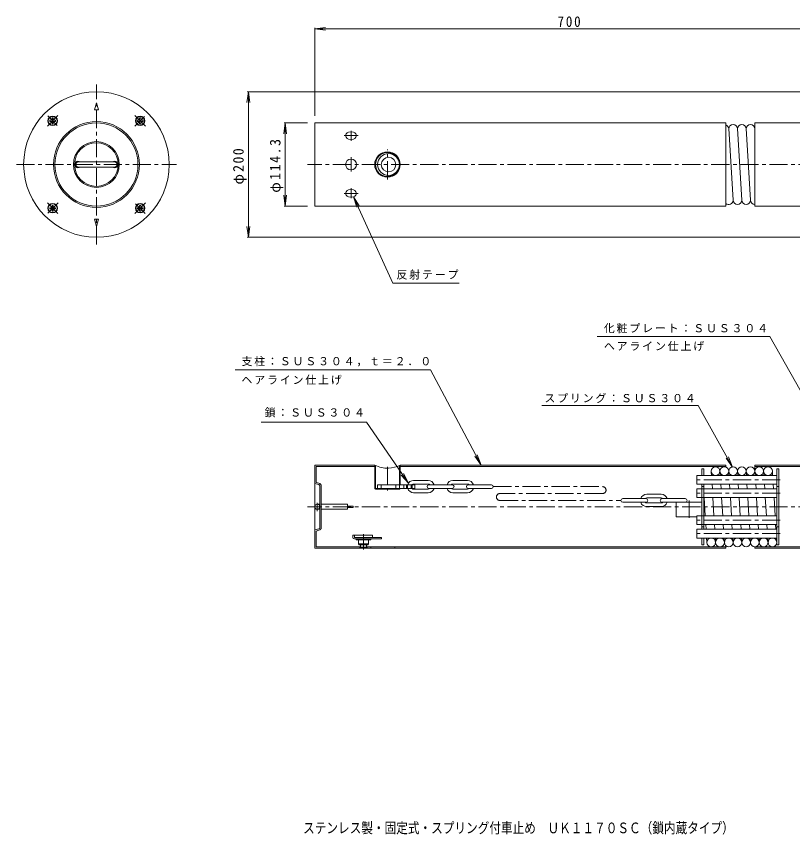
# Model space of a CAD drawing. Units: millimetres, scale not verified. Extents: x -789 to 919, y -676 to 453.
# Drawn here: x -789 to 278, y -676 to 449 of the extents above; entities that cross this region are included whole.
import ezdxf
from ezdxf.enums import TextEntityAlignment as Align

# ---------------------------------------------------------------- set-up
doc = ezdxf.new("R2010")
doc.units = ezdxf.units.MM
doc.header["$LTSCALE"] = 5
doc.linetypes.add('CHAIN1', pattern=[8, 5, -1, 1, -1])
doc.linetypes.add('DASHED1', pattern=[1.8, 1.2, -0.6])
for name, color, linetype, lineweight in [('0-0_通り芯', 3, 'Continuous', 9), ('0-3_建具', 3, 'Continuous', 9), ('0-4_その他', 7, 'Continuous', 9), ('0-5_寸法', 7, 'Continuous', 9), ('0-9', 2, 'Continuous', 9), ('0-D', 7, 'Continuous', 9), ('0-E', 7, 'Continuous', 9)]:
    doc.layers.add(name, color=color, linetype=linetype, lineweight=lineweight)
doc.layers.add('0-F', color=2, linetype='Continuous')
doc.styles.add('ＭＳ ゴシック', font='')
doc.styles.get('ＭＳ ゴシック').set_extended_font_data('MS Gothic')

msp = doc.modelspace()

# ---------------------------------------------------------------- linework, layer by layer
at = {"layer": '0-0_通り芯', "linetype": 'CHAIN1'}
for p, q in [((-678.919, 135.236), (-678.919, 355.236)), ((-746.303, 298.06), (-731.747, 312.616)), ((-745.887, 312.205), (-732.711, 299.029)), ((-626.226, 297.929), (-613.05, 311.105)), ((-626.095, 312.621), (-611.539, 298.065)), ((-338.223, 285.236), (-319.193, 285.236)), ((-328.919, 291.536), (-328.919, 277.944)), ((-278.919, 224.801), (-278.919, 265.672)), ((-328.919, 255.406), (-328.919, 235.471)), ((-788.919, 245.236), (-568.919, 245.236)), ((591.082, 245.236), (-388.918, 245.236)), ((-338.223, 205.236), (-319.193, 205.236)), ((-328.919, 198.936), (-328.919, 212.529)), ((-731.743, 177.852), (-746.298, 192.408)), ((-731.634, 192.521), (-745.585, 178.57)), ((-611.534, 192.412), (-626.09, 177.857)), ((-611.802, 178.12), (-624.978, 191.296)), ((-278.919, -170.271), (-278.919, -202.681)), ((591.082, -225.135), (-388.919, -225.135))]:
    msp.add_line(p, q, dxfattribs=at)
at = {"layer": '0-0_通り芯'}
for p, q in [((-738.273, 301.34), (-738.273, 304.59)), ((-622.814, 304.59), (-619.564, 304.59)), ((-378.919, 188.086), (-378.919, 302.386)), ((-378.919, 302.386), (186.081, 302.386)), ((186.081, 188.087), (186.081, 302.386)), ((226.081, 302.386), (226.081, 188.087)), ((226.081, 302.386), (321.082, 302.386)), ((-703.919, 248.736), (-653.919, 248.736)), ((-653.919, 241.736), (-703.919, 241.736)), ((-735.023, 185.882), (-738.273, 185.882)), ((-619.564, 189.132), (-619.564, 185.882)), ((186.081, 188.086), (-378.919, 188.086)), ((321.082, 188.086), (226.081, 188.086)), ((-378.919, -167.985), (-296.418, -167.985)), ((-378.919, -282.285), (-378.919, -167.985)), ((-261.419, -167.985), (186.081, -167.985)), ((186.081, -167.985), (186.081, -170.478)), ((226.081, -167.985), (581.081, -167.985)), ((226.081, -167.985), (226.081, -176.135)), ((-376.919, -191.69), (-376.919, -169.985)), ((-376.919, -169.985), (-296.418, -169.985)), ((-261.419, -169.985), (186.081, -169.985)), ((226.081, -169.985), (581.081, -169.985)), ((-378.919, -193.225), (-373.401, -194.703)), ((-373.031, -192.735), (-376.919, -191.69)), ((-371.919, -253.635), (-371.919, -196.635)), ((-369.919, -196.635), (-369.919, -253.635)), ((-378.919, -257.046), (-373.401, -255.567)), ((-373.031, -257.536), (-376.919, -258.58)), ((-376.919, -258.58), (-376.919, -280.285)), ((-376.919, -280.285), (-315.919, -280.285)), ((-316.919, -280.285), (-316.919, -282.285)), ((-307.919, -280.285), (186.081, -280.285)), ((-306.919, -282.285), (-306.919, -280.285)), ((-301.919, -280.285), (-301.919, -282.285)), ((-268.919, -282.285), (-268.919, -280.285)), ((186.081, -278.608), (186.081, -282.285)), ((226.081, -280.135), (226.081, -282.285)), ((226.081, -280.285), (581.081, -280.285)), ((186.081, -282.285), (-378.919, -282.285)), ((581.081, -282.285), (226.081, -282.285))]:
    msp.add_line(p, q, dxfattribs=at)
for points in [[(-678.919, 330.236), (-676.239, 320.236), (-681.598, 320.236)], [(-321.419, 285.236), (-322.21, 287.373), (-323.615, 288.614), (-325.564, 289.509), (-328.919, 290.013), (-332.273, 289.509), (-334.222, 288.614), (-335.627, 287.373), (-336.419, 285.236), (-335.627, 282.629), (-334.222, 281.114), (-332.273, 280.022), (-328.919, 279.407), (-325.564, 280.022), (-323.615, 281.114), (-322.21, 282.629)], [(-336.419, 205.236), (-335.627, 203.1), (-334.222, 201.859), (-332.273, 200.964), (-328.919, 200.459), (-325.564, 200.964), (-323.615, 201.859), (-322.21, 203.1), (-321.419, 205.236), (-322.21, 207.844), (-323.615, 209.358), (-325.564, 210.451), (-328.919, 211.066), (-332.273, 210.451), (-334.222, 209.358), (-335.627, 207.844)], [(-678.919, 160.236), (-676.239, 170.236), (-681.598, 170.236)]]:
    msp.add_lwpolyline(points, close=True, dxfattribs=at)
for points in [[(-739.773, 306.09), (-743.023, 306.09), (-743.023, 304.59), (-739.773, 304.59)], [(-738.273, 306.09), (-738.273, 309.34), (-739.773, 309.34), (-739.773, 306.09)], [(-739.773, 304.59), (-739.773, 301.34), (-738.273, 301.34)], [(-738.273, 304.59), (-735.023, 304.59), (-735.023, 306.09), (-738.273, 306.09)], [(-619.564, 306.09), (-622.814, 306.09), (-622.814, 304.59)], [(-618.064, 306.09), (-618.064, 309.34), (-619.564, 309.34), (-619.564, 306.09)], [(-619.564, 304.59), (-619.564, 301.34), (-618.064, 301.34), (-618.064, 304.59)], [(-618.064, 304.59), (-614.814, 304.59), (-614.814, 306.09), (-618.064, 306.09)], [(-739.773, 185.882), (-743.023, 185.882), (-743.023, 184.382), (-739.773, 184.382)], [(-738.273, 185.882), (-738.273, 189.132), (-739.773, 189.132), (-739.773, 185.882)], [(-739.773, 184.382), (-739.773, 181.132), (-738.273, 181.132), (-738.273, 184.382)], [(-738.273, 184.382), (-735.023, 184.382), (-735.023, 185.882)], [(-619.564, 185.882), (-622.814, 185.882), (-622.814, 184.382), (-619.564, 184.382)], [(-618.064, 185.882), (-618.064, 189.132), (-619.564, 189.132)], [(-619.564, 184.382), (-619.564, 181.132), (-618.064, 181.132), (-618.064, 184.382)], [(-618.064, 184.382), (-614.814, 184.382), (-614.814, 185.882), (-618.064, 185.882)]]:
    msp.add_lwpolyline(points, dxfattribs=at)
for centre, radius in [((-678.919, 245.236), 100), ((-739.023, 305.34), 6.5), ((-739.023, 305.34), 6), ((-678.919, 245.236), 59), ((-618.814, 305.34), 6.5), ((-618.814, 305.34), 6), ((-678.919, 245.236), 57.15), ((-678.919, 245.236), 31.5), ((-678.919, 245.236), 30), ((-278.919, 245.236), 17.5), ((-328.919, 245.236), 7.5), ((-739.023, 185.132), 6.5), ((-618.814, 185.132), 6.5), ((-739.023, 185.132), 6), ((-618.814, 185.132), 6)]:
    msp.add_circle(centre, radius, dxfattribs=at)
for centre, radius, start, end in [((-703.919, 245.236), 4.5, 51.05756, 308.94243), ((-703.919, 245.236), 3.5, 90, 270), ((-653.919, 245.236), 4.5, 231.05756, 128.94243), ((-653.919, 245.236), 3.5, 270, 90), ((-373.919, -196.635), 2, 0, 75), ((-373.919, -196.635), 4, 0, 77.17656), ((-373.919, -253.635), 2, 285, 0), ((-373.919, -253.635), 4, 282.82343, 0)]:
    msp.add_arc(centre, radius, start, end, dxfattribs=at)
at = {"layer": '0-3_建具'}
for p, q in [((196.083, 196.388), (190.07, 294.603)), ((208.083, 196.388), (202.07, 294.603)), ((220.083, 196.388), (214.07, 294.603)), ((153.081, -182.135), (153.081, -172.953)), ((166.459, -182.135), (166.146, -177.018)), ((178.083, -175.983), (178.07, -175.768)), ((178.459, -182.135), (178.146, -177.018)), ((190.083, -175.983), (190.07, -175.768)), ((190.459, -182.135), (190.146, -177.018)), ((202.083, -175.983), (202.07, -175.768)), ((202.459, -182.135), (202.146, -177.018)), ((214.083, -175.983), (214.07, -175.768)), ((214.459, -182.135), (214.146, -177.018)), ((226.083, -175.983), (226.07, -175.768)), ((226.46, -182.135), (226.146, -177.018)), ((238.083, -175.983), (238.07, -175.768)), ((238.459, -182.135), (238.146, -177.018)), ((250.46, -182.135), (250.07, -175.768)), ((259.081, -172.953), (256.081, -172.953)), ((256.081, -277.318), (256.081, -172.953)), ((259.081, -172.953), (259.081, -277.318)), ((146.081, -182.135), (146.081, -194.135)), ((256.081, -182.135), (146.081, -182.135)), ((256.081, -194.135), (146.081, -194.135)), ((146.081, -200.635), (146.081, -212.635)), ((153.081, -200.635), (146.081, -200.635)), ((153.081, -256.135), (153.081, -194.135)), ((156.081, -197.485), (153.081, -197.485)), ((156.081, -256.135), (156.081, -194.135)), ((256.081, -200.635), (156.081, -200.635)), ((167.592, -200.635), (167.194, -194.135)), ((179.592, -200.635), (179.194, -194.135)), ((191.592, -200.635), (191.194, -194.135)), ((203.592, -200.635), (203.194, -194.135)), ((215.592, -200.635), (215.194, -194.135)), ((227.592, -200.635), (227.194, -194.135)), ((239.592, -200.635), (239.194, -194.135)), ((251.592, -200.635), (251.194, -194.135)), ((259.081, -197.485), (256.081, -197.485)), ((153.081, -212.635), (146.081, -212.635)), ((256.081, -212.635), (156.081, -212.635)), ((157.857, -237.635), (156.327, -212.635)), ((169.857, -237.635), (168.327, -212.635)), ((181.857, -237.635), (180.327, -212.635)), ((193.857, -237.635), (192.327, -212.635)), ((205.857, -237.635), (204.327, -212.635)), ((217.857, -237.635), (216.326, -212.635)), ((229.857, -237.635), (228.327, -212.635)), ((241.858, -237.635), (240.327, -212.635)), ((253.857, -237.635), (252.327, -212.635)), ((146.081, -249.635), (146.081, -237.635)), ((153.081, -237.635), (146.081, -237.635)), ((256.081, -237.635), (156.081, -237.635)), ((153.081, -249.635), (146.081, -249.635)), ((146.081, -268.135), (146.081, -256.135)), ((256.081, -256.135), (146.081, -256.135)), ((156.081, -252.785), (153.081, -252.785)), ((256.081, -249.635), (156.081, -249.635)), ((158.99, -256.135), (158.592, -249.635)), ((170.99, -256.135), (170.592, -249.635)), ((182.99, -256.135), (182.592, -249.635)), ((194.99, -256.135), (194.592, -249.635)), ((206.99, -256.135), (206.592, -249.635)), ((218.99, -256.135), (218.592, -249.635)), ((230.99, -256.135), (230.592, -249.635)), ((242.99, -256.135), (242.592, -249.635)), ((254.99, -256.135), (254.592, -249.635)), ((259.081, -252.785), (256.081, -252.785)), ((256.081, -268.135), (146.081, -268.135)), ((153.081, -277.318), (153.081, -268.135)), ((156.081, -277.318), (156.081, -268.135)), ((160.07, -273.768), (159.725, -268.135)), ((172.07, -273.768), (171.725, -268.135)), ((184.069, -273.768), (183.725, -268.135)), ((196.07, -273.768), (195.725, -268.135)), ((208.07, -273.768), (207.725, -268.135)), ((220.07, -273.768), (219.725, -268.135)), ((232.07, -273.768), (231.725, -268.135)), ((244.07, -273.768), (243.725, -268.135)), ((256.07, -273.768), (255.725, -268.135)), ((156.081, -277.318), (153.081, -277.318)), ((259.081, -277.318), (256.081, -277.318))]:
    msp.add_line(p, q, dxfattribs=at)
at = {"layer": '0-3_建具', "color": 7}
for p, q in [((-296.418, -199.985), (-296.418, -167.985)), ((-295.419, -168.483), (-295.419, -199.985)), ((-262.419, -168.483), (-262.419, -199.985)), ((-261.419, -194.985), (-261.419, -167.985)), ((-295.419, -199.985), (-241.418, -199.985)), ((-262.419, -200.985), (-295.419, -200.985)), ((-283.919, -200.985), (-283.919, -199.985))]:
    msp.add_line(p, q, dxfattribs=at)
at = {"layer": '0-3_建具', "linetype": 'CHAIN1'}
for p, q in [((260.857, -188.135), (144.031, -188.135)), ((260.857, -206.635), (144.031, -206.635)), ((260.857, -243.635), (144.031, -243.635)), ((260.857, -262.135), (144.031, -262.135))]:
    msp.add_line(p, q, dxfattribs=at)
at = {"layer": '0-3_建具', "linetype": 'DASHED1'}
for p, q in [((156.081, -200.635), (153.081, -200.635)), ((156.081, -212.635), (153.081, -212.635)), ((156.081, -237.635), (153.081, -237.635)), ((156.081, -249.635), (153.081, -249.635))]:
    msp.add_line(p, q, dxfattribs=at)
at = {"layer": '0-3_建具'}
msp.add_lwpolyline([(156.081, -182.135), (156.081, -172.953), (153.081, -172.953)], dxfattribs=at)
at = {"layer": '0-3_建具', "color": 7}
msp.add_circle((-278.919, 245.236), 16.5, dxfattribs=at)
at = {"layer": '0-3_建具'}
for centre in [(172.081, -176.135), (184.081, -176.135), (196.081, -176.135), (208.081, -176.135), (220.081, -176.135), (232.081, -176.135), (244.081, -176.135), (166.081, -274.135), (178.081, -274.135), (190.081, -274.135), (202.081, -274.135), (214.081, -274.135), (226.081, -274.135), (238.081, -274.135), (250.081, -274.135)]:
    msp.add_circle(centre, 6, dxfattribs=at)
for centre, start, end in [((184.081, 294.236), 0, 70.52896), ((196.081, 294.236), 0, 180), ((208.081, 294.236), 0, 180), ((220.081, 294.236), 0, 180), ((190.081, 196.236), 228.18933, 0), ((202.081, 196.236), 180, 0), ((214.081, 196.236), 180, 0), ((226.081, 196.236), 180, 269.99965)]:
    msp.add_arc(centre, 6, start, end, dxfattribs=at)
at = {"layer": '0-3_建具', "color": 7}
for centre, radius, start, end in [((-278.919, -134.086), 38.15, 242.69574, 272.25336), ((-278.919, -134.086), 38.15, 272.39261, 297.30424), ((-295.419, -199.985), 1, 180, 270), ((-262.419, -199.985), 1, 270, 0)]:
    msp.add_arc(centre, radius, start, end, dxfattribs=at)
at = {"layer": '0-4_その他'}
for p, q in [((-378.919, 431.659), (-364.047, 433.617)), ((-378.919, 312.386), (-378.919, 433.159)), ((-378.919, 431.659), (321.081, 431.659)), ((-378.919, 431.659), (-364.047, 429.701)), ((-470.076, 345.236), (-472.034, 330.365)), ((312.081, 345.236), (-471.576, 345.236)), ((-470.076, 145.236), (-470.076, 345.236)), ((-470.076, 345.236), (-468.118, 330.365)), ((-419.459, 302.386), (-421.417, 287.515)), ((-388.919, 302.386), (-420.959, 302.386)), ((-419.459, 302.386), (-417.501, 287.515)), ((-419.459, 188.086), (-419.459, 302.386)), ((-419.459, 188.086), (-421.417, 202.958)), ((-419.459, 188.086), (-417.501, 202.958)), ((-388.919, 188.086), (-420.959, 188.086)), ((-470.076, 145.236), (-472.034, 160.108)), ((-470.076, 145.236), (-468.118, 160.108)), ((312.081, 145.236), (-471.576, 145.236))]:
    msp.add_line(p, q, dxfattribs=at)
at = {"layer": '0-5_寸法'}
for p, q in [((-325.564, 200.964), (-317.629, 188.235)), ((-325.564, 200.964), (-321.194, 186.615)), ((9.135, 8.997), (246.441, 8.997)), ((322.081, -125.135), (246.441, 8.997)), ((-488.202, -36.878), (-219.979, -36.878)), ((-219.979, -36.878), (-150.222, -167.985)), ((-66.689, -86.166), (147.911, -86.166)), ((195.507, -170.569), (147.911, -86.166)), ((-150.222, -167.985), (-158.935, -155.776)), ((-150.222, -167.985), (-155.479, -153.937)), ((195.507, -170.569), (189.908, -156.653)), ((195.507, -170.569), (186.497, -158.577)), ((-249.926, -192.674), (-256.742, -179.312))]:
    msp.add_line(p, q, dxfattribs=at)
for points in [[(-325.564, 200.964), (-271.528, 82.051), (-180.147, 82.051)], [(-452.481, -108.899), (-307.563, -108.899), (-249.926, -192.674), (-259.968, -181.531)]]:
    msp.add_lwpolyline(points, dxfattribs=at)
at = {"layer": '0-9'}
for p, q in [((-242.919, -188.985), (-222.919, -188.985)), ((-168.919, -188.985), (-188.919, -188.985)), ((-292.419, -194.985), (-292.419, -199.985)), ((-292.419, -194.985), (-241.418, -194.985)), ((-256.419, -199.985), (-256.419, -194.985)), ((-222.919, -193.985), (-242.919, -193.985)), ((-242.919, -200.985), (-222.919, -200.985)), ((-241.418, -194.985), (-241.418, -199.985)), ((-221.919, -194.985), (-189.919, -194.985)), ((-189.919, -199.985), (-221.919, -199.985)), ((-188.919, -193.985), (-168.919, -193.985)), ((-168.919, -200.985), (-188.919, -200.985)), ((-135.919, -194.985), (-167.919, -194.985)), ((-167.919, -199.985), (-135.919, -199.985)), ((-222.919, -205.985), (-242.919, -205.985)), ((-188.919, -205.985), (-168.919, -205.985)), ((97.346, -207.985), (77.345, -207.985)), ((77.345, -212.985), (97.346, -212.985)), ((44.345, -213.985), (76.346, -213.985)), ((76.346, -218.985), (44.345, -218.985)), ((97.346, -219.985), (77.345, -219.985)), ((130.345, -213.985), (98.345, -213.985)), ((98.345, -218.985), (153.081, -218.985)), ((118.081, -218.985), (118.081, -238.985)), ((77.345, -224.985), (97.346, -224.985)), ((118.081, -238.985), (146.081, -238.985))]:
    msp.add_line(p, q, dxfattribs=at)
at = {"layer": '0-9', "linetype": 'DASHED1'}
for p, q in [((-287.419, -194.985), (-287.419, -199.985)), ((-267.419, -199.985), (-267.419, -194.985)), ((-252.919, -199.985), (-252.919, -194.985)), ((-244.919, -194.985), (-244.919, -199.985))]:
    msp.add_line(p, q, dxfattribs=at)
at = {"layer": '0-9', "linetype": 'CHAIN1'}
for p, q in [((-133.419, -197.485), (16.72, -197.485)), ((16.72, -206.985), (-124.419, -206.985)), ((-124.419, -216.485), (41.846, -216.485)), ((135.581, -216.76), (135.581, -240.545))]:
    msp.add_line(p, q, dxfattribs=at)
at = {"layer": '0-9'}
for radius in [15, 10]:
    msp.add_circle((-277.419, 245.236), radius, dxfattribs=at)
for centre, radius, start, end in [((-242.919, -197.485), 8.5, 90, 163.0188), ((-222.919, -197.485), 8.5, 17.10463, 90), ((-188.919, -197.485), 8.5, 90, 162.89536), ((-168.919, -197.485), 8.5, 17.10463, 90), ((-242.919, -197.485), 8.5, 197.76813, 270), ((-242.919, -197.485), 3.5, 90, 128.65981), ((-242.919, -197.485), 3.5, 231.34018, 270), ((-221.919, -197.485), 2.5, 90, 270), ((-222.919, -197.485), 3.5, 45.58469, 90), ((-222.919, -197.485), 3.5, 270, 315), ((-222.919, -197.485), 8.5, 270, 342.89536), ((-188.919, -197.485), 8.5, 197.10463, 270), ((-188.919, -197.485), 3.5, 225, 270), ((-188.919, -197.485), 3.5, 90, 134.4153), ((-189.919, -197.485), 2.5, 270, 90), ((-167.919, -197.485), 2.5, 90, 270), ((-168.919, -197.485), 3.5, 45.58469, 90), ((-168.919, -197.485), 3.5, 270, 314.4153), ((-168.919, -197.485), 8.5, 270, 342.89536), ((-135.919, -197.485), 2.5, 270, 90), ((77.345, -216.485), 8.5, 90, 162.89536), ((77.345, -216.485), 3.5, 90, 134.4153), ((97.346, -216.485), 8.5, 17.10463, 90), ((97.346, -216.485), 3.5, 45.58469, 90), ((44.345, -216.485), 2.5, 90, 270), ((77.345, -216.485), 8.5, 197.10463, 270), ((77.345, -216.485), 3.5, 225, 270), ((76.346, -216.485), 2.5, 270, 90), ((98.345, -216.485), 2.5, 90, 270), ((97.346, -216.485), 3.5, 270, 314.4153), ((97.346, -216.485), 8.5, 270, 342.89536), ((130.345, -216.485), 2.5, 270, 90)]:
    msp.add_arc(centre, radius, start, end, dxfattribs=at)
at = {"layer": '0-9', "linetype": 'DASHED1'}
for radius, start, end in [(8.5, 163.0188, 197.76813), (3.5, 128.65981, 231.34018)]:
    msp.add_arc((-242.919, -197.485), radius, start, end, dxfattribs=at)
at = {"layer": '0-9', "linetype": 'CHAIN1'}
for centre, start, end in [((16.72, -202.235), 270, 90), ((-124.419, -211.735), 90, 270)]:
    msp.add_arc(centre, 4.75, start, end, dxfattribs=at)
at = {"layer": '0-D', "linetype": 'CHAIN1'}
msp.add_line((-375.419, -231.191), (-375.419, -219.54), dxfattribs=at)
at = {"layer": '0-D'}
for p, q in [((-371.919, -221.635), (-375.419, -221.635)), ((-369.919, -221.635), (-333.919, -221.635)), ((-333.919, -228.635), (-333.919, -221.635)), ((-325.919, -224.135), (-333.919, -224.135)), ((-325.919, -226.135), (-325.919, -224.135)), ((-375.419, -228.635), (-371.919, -228.635)), ((-333.919, -228.635), (-369.919, -228.635)), ((-333.919, -226.135), (-325.919, -226.135))]:
    msp.add_line(p, q, dxfattribs=at)
msp.add_circle((-375.419, -225.135), 3.5, dxfattribs=at)
at = {"layer": '0-E'}
for p, q in [((-326.419, -267.285), (-326.419, -264.285)), ((-324.419, -269.285), (-286.919, -269.285)), ((-286.919, -269.285), (-286.919, -267.285)), ((-318.919, -276.285), (-318.919, -270.785)), ((-317.919, -277.285), (-318.919, -276.285)), ((-304.919, -276.285), (-318.919, -276.285)), ((-305.919, -277.285), (-317.919, -277.285)), ((-315.919, -280.785), (-315.919, -277.285)), ((-315.919, -280.785), (-307.919, -280.785)), ((-307.919, -280.785), (-307.919, -277.285)), ((-305.919, -277.285), (-304.919, -276.285)), ((-304.919, -276.285), (-304.919, -270.785))]:
    msp.add_line(p, q, dxfattribs=at)
at = {"layer": '0-E', "linetype": 'CHAIN1'}
msp.add_line((-311.919, -283.821), (-311.919, -262.618), dxfattribs=at)
at = {"layer": '0-E'}
for points in [[(-326.419, -264.285), (-299.419, -264.285), (-299.419, -267.285)], [(-286.919, -267.285), (-324.419, -267.285), (-324.419, -264.285)], [(-321.919, -269.285), (-321.919, -270.785), (-301.919, -270.785), (-301.919, -269.285)]]:
    msp.add_lwpolyline(points, dxfattribs=at)
msp.add_arc((-324.419, -267.285), 2, 180, 270, dxfattribs=at)

# ---------------------------------------------------------------- texts
at = {"layer": '0-4_その他', "color": 2, "insert": (-45.169, 434.159), "char_height": 14.66, "attachment_point": 7, "style": 'ＭＳ ゴシック'}
msp.add_mtext('\\T1.27;\\W0.9;700', dxfattribs=at)
at = {"layer": '0-4_その他', "color": 2, "char_height": 14.66, "attachment_point": 7, "rotation": 90, "style": 'ＭＳ ゴシック'}
for s, insert in [('\\T1.23;\\W0.95;φ114.3', (-421.959, 206.486)), ('\\T1.21;\\W0.95;φ200', (-472.576, 217.736))]:
    msp.add_mtext(s, dxfattribs=dict(at, insert=insert))
at = {"layer": '0-5_寸法', "char_height": 11, "attachment_point": 7, "style": 'ＭＳ ゴシック'}
for s, insert in [('\\T1.17;反射テープ', (-266.528, 87.051)), ('\\T1.17;化粧プレート：ＳＵＳ３０４', (18.476, 13.393)), ('\\T1.17;ヘアライン仕上げ', (18.476, -11.151)), ('\\T1.17;支柱：ＳＵＳ３０４，ｔ＝２．０', (-479.553, -32.369)), ('\\T1.17;ヘアライン仕上げ', (-479.553, -57.57)), ('\\T1.17;スプリング：ＳＵＳ３０４', (-63.289, -82.535)), ('\\T1.17;鎖：ＳＵＳ３０４', (-447.766, -102.442))]:
    msp.add_mtext(s, dxfattribs=dict(at, insert=insert))
at = {"layer": '0-F', "style": 'ＭＳ ゴシック', "width": 0.8}
msp.add_text('ステンレス製・固定式・スプリング付車止め\u3000ＵＫ１１７０ＳＣ（鎖内蔵タイプ）', height=14.66, dxfattribs=at).set_placement((-394.848, -678.306), align=Align.BOTTOM_LEFT)

doc.saveas('drawing.dxf')
